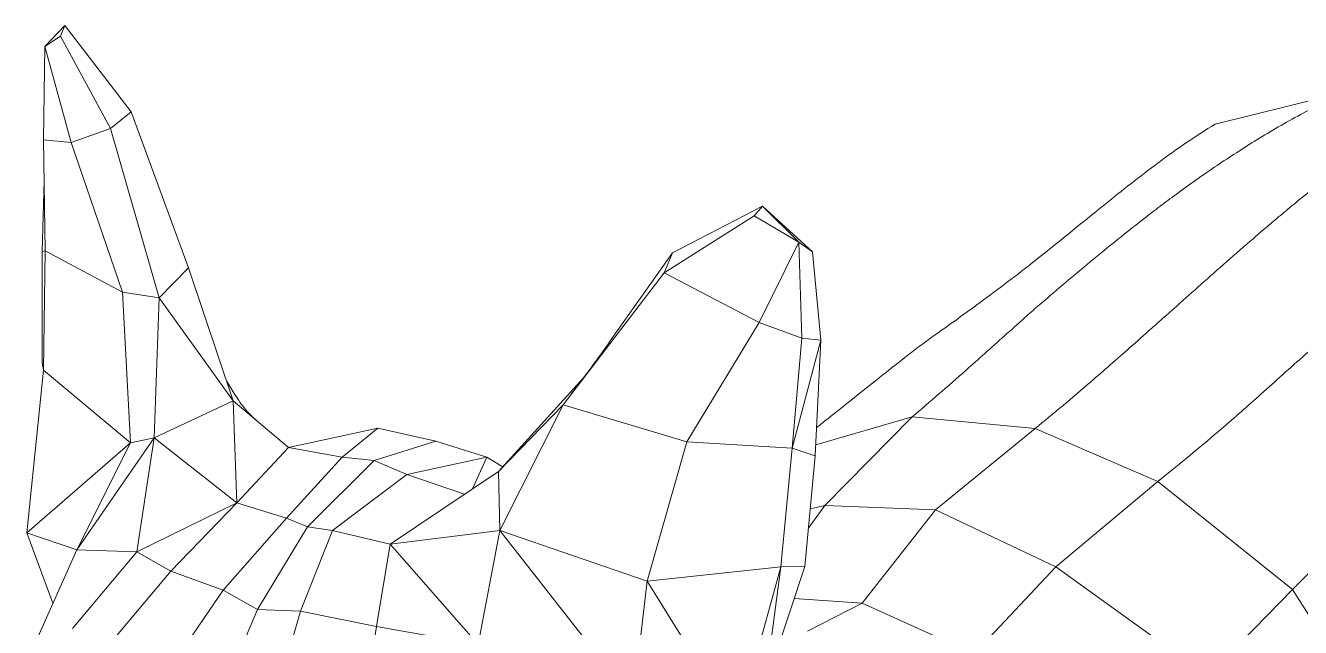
# Model space of a CAD drawing. Header units: millimetres. Extents: x -326 to 92, y 700 to 1190.
# Drawn here: x -296.2 to -67.2, y 1081.9 to 1190 of the extents above; entities that cross this region are included whole.
import ezdxf

# ---------------------------------------------------------------- set-up
doc = ezdxf.new("R2010")
doc.units = ezdxf.units.MM

msp = doc.modelspace()

# ---------------------------------------------------------------- linework, layer by layer
at = {"color": 7, "linetype": 'Continuous', "lineweight": 15}
for p, q in [((-292.7, 1186.21), (-289.09, 1190)), ((-289.09, 1190), (-289.89, 1188.1)), ((-277.17, 1174.52), (-289.09, 1190)), ((-292.7, 1186.21), (-292.9, 1169.45)), ((-289.89, 1188.1), (-292.7, 1186.21)), ((-287.94, 1169), (-292.7, 1186.21)), ((-280.87, 1171.53), (-289.89, 1188.1)), ((-58.07, 1178.37), (-82.51, 1172.29)), ((-277.17, 1174.52), (-280.87, 1171.53)), ((-266.9, 1146.48), (-277.17, 1174.52)), ((-280.87, 1171.53), (-287.94, 1169)), ((-272.13, 1141.09), (-280.87, 1171.53)), ((-287.94, 1169), (-292.9, 1169.45)), ((-292.9, 1169.45), (-292.64, 1149.57)), ((-287.94, 1169), (-278.76, 1142.1)), ((-293.17, 1149.44), (-292.8, 1162.11)), ((-163.79, 1157.58), (-179.95, 1149.21)), ((-165.3, 1155.83), (-163.79, 1157.58)), ((-163.79, 1157.58), (-157.29, 1151.09)), ((-163.79, 1157.58), (-154.83, 1149.36)), ((-165.3, 1155.83), (-181.48, 1145.6)), ((-157.29, 1151.09), (-165.3, 1155.83)), ((-292.64, 1149.57), (-293.17, 1149.44)), ((-292.9, 1128.15), (-292.64, 1149.57)), ((-278.76, 1142.1), (-292.64, 1149.57)), ((-157.29, 1151.09), (-164.42, 1136.7)), ((-157.29, 1151.09), (-154.83, 1149.36)), ((-156.76, 1133.84), (-157.29, 1151.09)), ((-293.14, 1129.41), (-293.17, 1149.44)), ((-179.95, 1149.21), (-190.83, 1133.79)), ((-181.48, 1145.6), (-179.95, 1149.21)), ((-154.83, 1149.36), (-153.31, 1133.51)), ((-266.9, 1146.48), (-272.13, 1141.09)), ((-258.86, 1122.63), (-266.9, 1146.48)), ((-181.48, 1145.6), (-199.62, 1121.92)), ((-164.42, 1136.7), (-181.48, 1145.6)), ((-272.13, 1141.09), (-278.76, 1142.1)), ((-277.29, 1115.07), (-278.76, 1142.1)), ((-273.08, 1115.96), (-272.13, 1141.09)), ((-272.13, 1141.09), (-258.86, 1122.63)), ((-177.41, 1115.28), (-164.42, 1136.7)), ((-156.76, 1133.84), (-164.42, 1136.7)), ((-158.45, 1114.14), (-156.76, 1133.84)), ((-153.31, 1133.51), (-158.45, 1114.14)), ((-156.76, 1133.84), (-153.31, 1133.51)), ((-153.31, 1133.51), (-154.34, 1112.77)), ((-292.9, 1128.15), (-293.14, 1129.41)), ((-292.9, 1128.15), (-295.94, 1098.91)), ((-292.9, 1128.15), (-277.29, 1115.07)), ((-195.97, 1126.74), (-211.22, 1109.94)), ((-260.06, 1126.2), (-258.68, 1123.94)), ((-273.08, 1115.96), (-258.86, 1122.63)), ((-258.86, 1122.63), (-258.21, 1104.3)), ((-258.86, 1122.63), (-248.93, 1114.21)), ((-211.22, 1109.94), (-199.62, 1121.92)), ((-199.62, 1121.92), (-210.96, 1099.33)), ((-177.41, 1115.28), (-199.62, 1121.92)), ((-232.9, 1117.72), (-248.93, 1114.21)), ((-239.3, 1112.48), (-232.9, 1117.72)), ((-232.9, 1117.72), (-222.49, 1115.39)), ((-136.89, 1119.74), (-154.24, 1114.72)), ((-152.6, 1103.83), (-136.89, 1119.74)), ((-114.84, 1117.64), (-136.89, 1119.74)), ((-132.72, 1103.07), (-114.84, 1117.64)), ((-92.78, 1108.16), (-114.84, 1117.64)), ((-286.96, 1095.88), (-273.08, 1115.96)), ((-277.29, 1115.07), (-273.08, 1115.96)), ((-273.08, 1115.96), (-276.19, 1095.48)), ((-258.21, 1104.3), (-273.08, 1115.96)), ((-233.53, 1111.88), (-222.49, 1115.39)), ((-222.49, 1115.39), (-213.32, 1112.51)), ((-177.41, 1115.28), (-184.53, 1090.21)), ((-158.45, 1114.14), (-177.41, 1115.28)), ((-295.94, 1098.91), (-277.29, 1115.07)), ((-286.96, 1095.88), (-277.29, 1115.07)), ((-248.93, 1114.21), (-258.21, 1104.3)), ((-239.3, 1112.48), (-248.93, 1114.21)), ((-158.45, 1114.14), (-160.52, 1092.83)), ((-154.34, 1112.77), (-158.45, 1114.14)), ((-239.3, 1112.48), (-249.27, 1101.56)), ((-233.53, 1111.88), (-245.52, 1100)), ((-233.53, 1111.88), (-239.3, 1112.48)), ((-227.65, 1109.37), (-233.53, 1111.88)), ((-227.65, 1109.37), (-213.32, 1112.51)), ((-215.87, 1106.83), (-213.32, 1112.51)), ((-213.32, 1112.51), (-210.46, 1110.78)), ((-154.34, 1112.77), (-156.21, 1092.9)), ((-227.65, 1109.37), (-241.02, 1099.34)), ((-230.68, 1096.9), (-211.22, 1109.94)), ((-217.34, 1105.84), (-227.65, 1109.37)), ((-210.96, 1099.33), (-211.22, 1109.94)), ((-111.11, 1092.83), (-92.78, 1108.16)), ((-68.58, 1088.74), (-92.78, 1108.16)), ((-258.21, 1104.3), (-276.19, 1095.48)), ((-258.21, 1104.3), (-270.03, 1092.06)), ((-258.21, 1104.3), (-249.27, 1101.56)), ((-152.6, 1103.83), (-155.57, 1099.69)), ((-152.6, 1103.83), (-155.24, 1103.21)), ((-132.72, 1103.07), (-152.6, 1103.83)), ((-249.27, 1101.56), (-260.65, 1088.62)), ((-249.27, 1101.56), (-245.52, 1100)), ((-132.72, 1103.07), (-145.92, 1086.28)), ((-111.11, 1092.83), (-132.72, 1103.07)), ((-245.52, 1100), (-254.48, 1085.16)), ((-241.02, 1099.34), (-246.77, 1084.86)), ((-245.52, 1100), (-241.02, 1099.34)), ((-241.02, 1099.34), (-230.68, 1096.9)), ((-210.96, 1099.33), (-230.68, 1096.9)), ((-210.96, 1099.33), (-214.84, 1078.88)), ((-184.53, 1090.21), (-210.96, 1099.33)), ((-186.99, 1068.82), (-210.96, 1099.33)), ((-286.96, 1095.88), (-295.94, 1098.91)), ((-295.94, 1098.91), (-291.24, 1086.3)), ((-230.68, 1096.9), (-233.14, 1082.07)), ((-214.84, 1078.88), (-230.68, 1096.9)), ((-296.16, 1075.27), (-286.96, 1095.88)), ((-287.7, 1081.77), (-276.19, 1095.48)), ((-276.19, 1095.48), (-286.96, 1095.88)), ((-270.03, 1092.06), (-276.19, 1095.48)), ((-184.53, 1090.21), (-160.52, 1092.83)), ((-160.52, 1092.83), (-168.36, 1064.38)), ((-156.21, 1092.9), (-163.32, 1071.38)), ((-160.52, 1092.83), (-163.32, 1071.38)), ((-156.21, 1092.9), (-160.52, 1092.83)), ((-111.11, 1092.83), (-125.79, 1077.22)), ((-83.83, 1073.18), (-111.11, 1092.83)), ((-281.06, 1078.95), (-270.03, 1092.06)), ((-260.65, 1088.62), (-270.03, 1092.06)), ((-184.53, 1090.21), (-186.99, 1068.82)), ((-184.53, 1090.21), (-168.36, 1064.38)), ((-273.09, 1070.52), (-260.65, 1088.62)), ((-254.48, 1085.16), (-260.65, 1088.62)), ((-83.83, 1073.18), (-68.58, 1088.74)), ((-50.77, 1060.59), (-68.58, 1088.74)), ((-145.92, 1086.28), (-158.12, 1087.11)), ((-155.7, 1081.26), (-145.92, 1086.28)), ((-125.79, 1077.22), (-145.92, 1086.28)), ((-263.06, 1065.12), (-254.48, 1085.16)), ((-246.77, 1084.86), (-254.48, 1085.16)), ((-252.51, 1064.89), (-246.77, 1084.86)), ((-233.14, 1082.07), (-246.77, 1084.86)), ((-235.66, 1066.58), (-233.14, 1082.07)), ((-214.84, 1078.88), (-233.14, 1082.07))]:
    msp.add_line(p, q, dxfattribs=at)
for points, knots in [([(-58.07, 1178.37), (-60.74, 1177.25), (-64.84, 1175.3), (-70.19, 1172.36), (-74.08, 1170.07), (-79.04, 1166.97), (-83.27, 1164.13), (-86.14, 1162.13), (-86.93, 1161.57), (-87.01, 1161.51), (-87.07, 1161.47), (-87.2, 1161.37), (-88.42, 1160.49), (-90.08, 1159.28), (-92.55, 1157.43), (-95.31, 1155.31), (-100.99, 1150.84), (-106.88, 1145.97), (-111.68, 1141.9), (-113.57, 1140.29), (-114.09, 1139.84), (-114.15, 1139.8), (-114.17, 1139.78), (-114.19, 1139.76), (-114.26, 1139.7), (-115.08, 1138.97), (-117.2, 1137.09), (-120.37, 1134.25), (-123.88, 1131.12), (-129.48, 1126.13), (-133.71, 1122.43), (-136.89, 1119.74)], [0, 0, 0, 0, 0.0625, 0.09375, 0.125, 0.15625, 0.21875, 0.241211, 0.242188, 0.243001, 0.243652, 0.244141, 0.24707, 0.28125, 0.296875, 0.328125, 0.375, 0.5, 0.5625, 0.583984, 0.585938, 0.586298, 0.586426, 0.586914, 0.587402, 0.589355, 0.625, 0.6875, 0.75, 0.8125, 1, 1, 1, 1]), ([(-37.56, 1178.64), (-40.08, 1177.47), (-43.98, 1175.39), (-49.05, 1172.27), (-52.74, 1169.82), (-57.43, 1166.51), (-61.42, 1163.48), (-64.13, 1161.34), (-64.88, 1160.74), (-64.95, 1160.68), (-65.01, 1160.63), (-65.14, 1160.53), (-66.29, 1159.61), (-67.86, 1158.33), (-70.22, 1156.37), (-72.87, 1154.15), (-78.36, 1149.44), (-84.17, 1144.31), (-88.97, 1140.03), (-90.88, 1138.33), (-91.4, 1137.86), (-91.45, 1137.81), (-91.47, 1137.79), (-91.5, 1137.77), (-91.56, 1137.72), (-92.4, 1136.97), (-94.55, 1135.06), (-97.78, 1132.19), (-101.37, 1129.03), (-107.15, 1124.01), (-111.54, 1120.32), (-114.84, 1117.64)], [0, 0, 0, 0, 0.0625, 0.09375, 0.125, 0.15625, 0.21875, 0.241211, 0.242188, 0.243001, 0.243652, 0.244141, 0.24707, 0.28125, 0.296875, 0.328125, 0.375, 0.5, 0.5625, 0.583984, 0.585938, 0.586298, 0.586426, 0.586914, 0.587402, 0.589355, 0.625, 0.6875, 0.75, 0.8125, 1, 1, 1, 1]), ([(-82.51, 1172.29), (-84.21, 1171.22), (-87.59, 1169.08), (-92.64, 1165.46), (-97.53, 1161.71), (-102.17, 1158), (-106.52, 1154.49), (-110.63, 1151.14), (-115, 1147.64), (-119.65, 1144.04), (-124.58, 1140.37), (-129.3, 1136.93), (-134.04, 1133.61), (-138.75, 1130.01), (-143.42, 1126.29), (-147.82, 1122.79), (-151.35, 1119.97), (-153.42, 1118.34), (-154.09, 1117.82)], [0, 0, 0, 0, 0.080352, 0.159529, 0.23498, 0.305191, 0.369616, 0.42856, 0.48364, 0.554245, 0.619908, 0.681477, 0.73968, 0.804205, 0.863652, 0.919982, 0.974246, 1, 1, 1, 1]), ([(-19.18, 1168.54), (-21.47, 1167.32), (-25.01, 1165.2), (-29.63, 1162.06), (-32.99, 1159.62), (-37.28, 1156.33), (-40.96, 1153.33), (-43.46, 1151.22), (-44.15, 1150.63), (-44.22, 1150.57), (-44.28, 1150.52), (-44.39, 1150.42), (-45.46, 1149.5), (-46.92, 1148.22), (-49.12, 1146.29), (-51.6, 1144.09), (-56.78, 1139.45), (-62.33, 1134.46), (-66.98, 1130.33), (-68.85, 1128.69), (-69.36, 1128.24), (-69.41, 1128.19), (-69.43, 1128.18), (-69.45, 1128.15), (-69.52, 1128.1), (-70.33, 1127.36), (-72.43, 1125.46), (-75.61, 1122.6), (-79.19, 1119.46), (-84.98, 1114.48), (-89.43, 1110.82), (-92.78, 1108.16)], [0, 0, 0, 0, 0.0625, 0.09375, 0.125, 0.15625, 0.21875, 0.241211, 0.242188, 0.243001, 0.243652, 0.244141, 0.24707, 0.28125, 0.296875, 0.328125, 0.375, 0.5, 0.5625, 0.583984, 0.585938, 0.586298, 0.586426, 0.586914, 0.587402, 0.589355, 0.625, 0.6875, 0.75, 0.8125, 1, 1, 1, 1]), ([(0.83, 1151.1), (-1.65, 1149.67), (-5.45, 1147.29), (-10.4, 1143.85), (-13.99, 1141.21), (-18.55, 1137.7), (-22.43, 1134.54), (-25.01, 1132.35), (-25.72, 1131.75), (-25.8, 1131.68), (-25.85, 1131.63), (-25.97, 1131.53), (-27.06, 1130.57), (-28.54, 1129.26), (-30.7, 1127.29), (-33.11, 1125.07), (-37.97, 1120.49), (-42.86, 1115.69), (-46.84, 1111.75), (-48.42, 1110.17), (-48.85, 1109.74), (-48.9, 1109.7), (-48.92, 1109.68), (-48.93, 1109.66), (-48.99, 1109.6), (-49.67, 1108.86), (-51.44, 1106.95), (-54.12, 1104.04), (-57.13, 1100.78), (-62.01, 1095.55), (-65.76, 1091.61), (-68.58, 1088.74)], [0, 0, 0, 0, 0.0625, 0.09375, 0.125, 0.15625, 0.21875, 0.241211, 0.242188, 0.243001, 0.243652, 0.244141, 0.24707, 0.28125, 0.296875, 0.328125, 0.375, 0.5, 0.5625, 0.583984, 0.585938, 0.586298, 0.586426, 0.586914, 0.587402, 0.589355, 0.625, 0.6875, 0.75, 0.8125, 1, 1, 1, 1]), ([(-190.83, 1133.79), (-191.94, 1132.24), (-194.35, 1128.86), (-196.77, 1125.66), (-198.07, 1123.93)], [0, 0, 0, 0, 0.458934, 1, 1, 1, 1]), ([(-254.62, 1119.03), (-254.96, 1119.34), (-255.7, 1119.99), (-256.69, 1121.1), (-257.71, 1122.42), (-258.34, 1123.41), (-258.68, 1123.94)], [0, 0, 0, 0, 0.204944, 0.440075, 0.705161, 1, 1, 1, 1])]:
    msp.add_open_spline(points, degree=3, knots=knots, dxfattribs=at)

doc.saveas('drawing.dxf')
